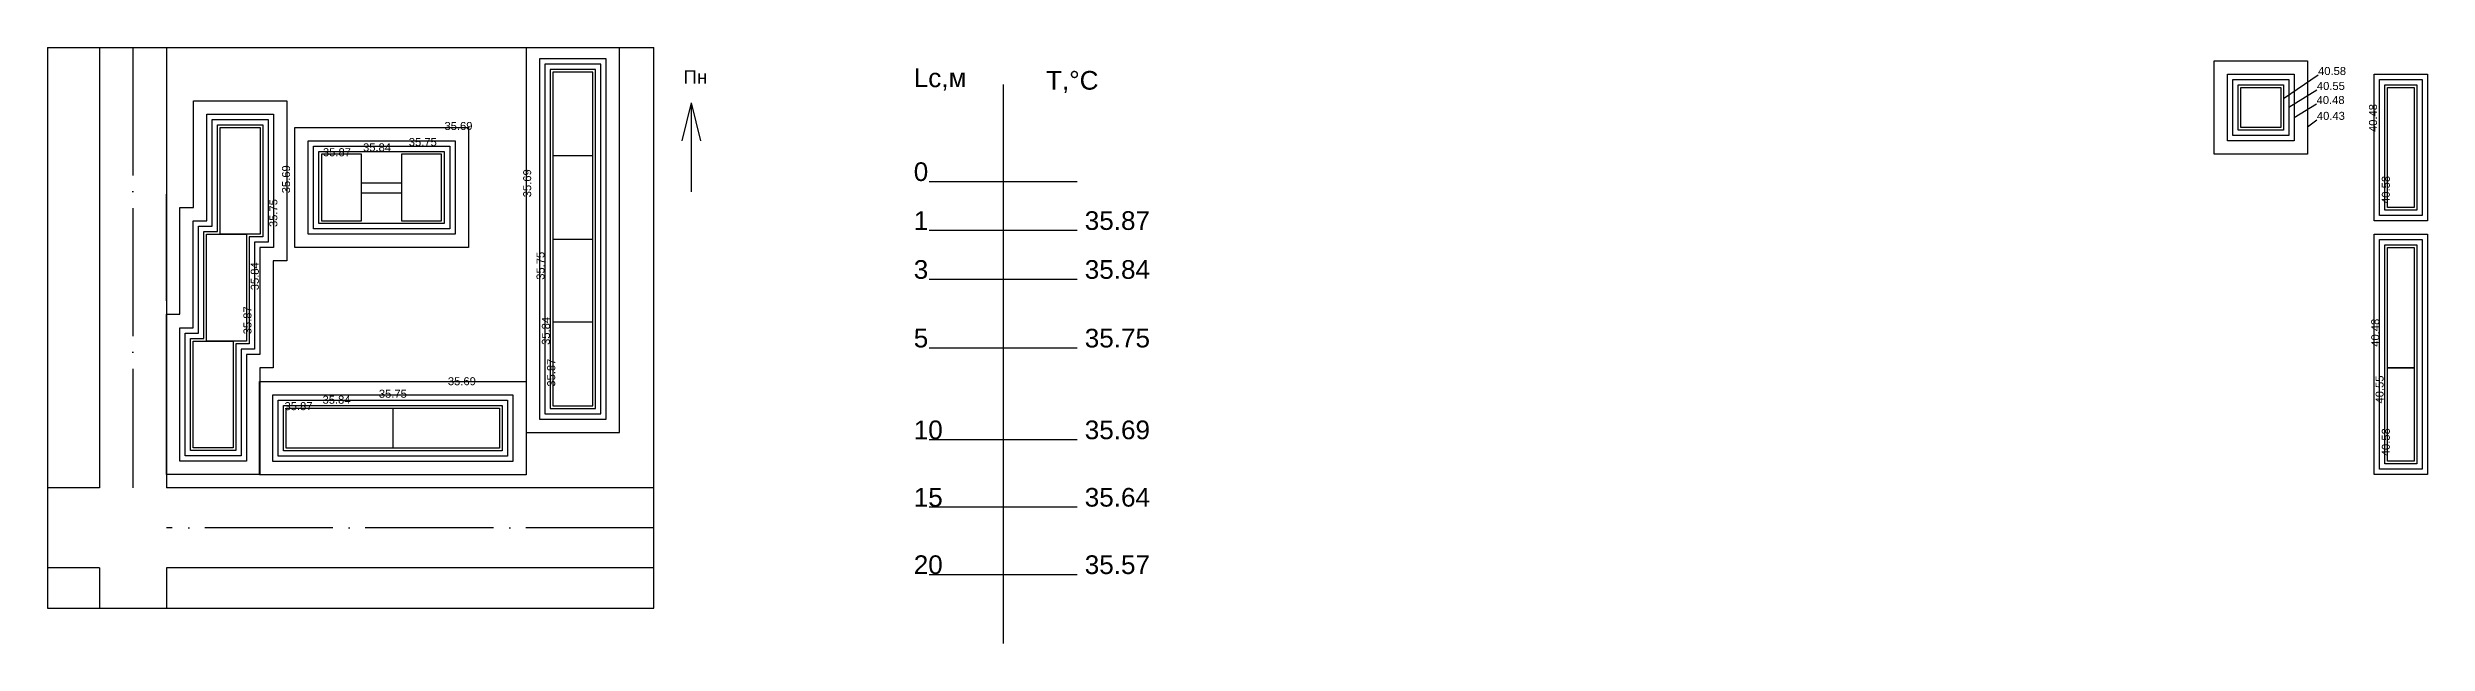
# Model space of a CAD drawing. Header units: millimetres. Extents: x 64610 to 65606, y 79330 to 79442.
# Drawn here: x 64609.8 to 65055.9, y 79329.8 to 79441.5 of the extents above; entities that cross this region are included whole.
import ezdxf

# ---------------------------------------------------------------- set-up
doc = ezdxf.new("R2010")
doc.units = ezdxf.units.MM
doc.linetypes.add('ACAD_ISO04W100', pattern=[30, 24, -3, 0, -3])
doc.styles.get("Standard").update_dxf_attribs({"font": 'arial.ttf'})

msp = doc.modelspace()

# ---------------------------------------------------------------- linework, layer by layer
for points in [[(64609.78, 79441.5), (64723.432, 79441.5)], [(64609.78, 79336.438), (64723.432, 79336.438), (64723.432, 79441.5)], [(64609.78, 79441.5), (64609.78, 79336.438)], [(64619.537, 79441.5), (64619.537, 79359)], [(64632.037, 79441.5), (64632.037, 79359)], [(64699.472, 79441.5), (64699.472, 79369.367), (64716.972, 79369.367), (64716.972, 79441.5)], [(64788.918, 79434.598), (64788.918, 79329.815)], [(65035.363, 79436.333), (65028.858, 79431.871)], [(65035.143, 79433.53), (65029.858, 79430.25)], [(64637.117, 79431.5), (64654.617, 79431.5)], [(64637.117, 79411.5), (64637.117, 79431.5)], [(64639.617, 79429), (64652.117, 79429)], [(64639.617, 79409), (64639.617, 79429)], [(64654.617, 79431.5), (64654.617, 79401.5), (64652.037, 79401.5)], [(64652.117, 79429), (64652.117, 79404)], [(64730.435, 79431.129), (64728.687, 79424.005)], [(64730.435, 79431.129), (64732.182, 79424.005)], [(64730.435, 79431.129), (64730.435, 79414.434)], [(65035.088, 79430.892), (65030.858, 79428.351)], [(64640.617, 79428), (64651.117, 79428)], [(64640.617, 79408), (64640.617, 79428)], [(64641.617, 79427), (64650.117, 79427)], [(64641.617, 79407), (64641.617, 79427)], [(64650.117, 79427), (64650.117, 79406), (64647.537, 79406)], [(64651.117, 79428), (64651.117, 79405)], [(65035.143, 79427.923), (65033.358, 79426.598)], [(64802.791, 79416.363), (64775.045, 79416.363)], [(64632.037, 79394), (64632.037, 79414)], [(64634.537, 79411.5), (64637.117, 79411.5)], [(64634.537, 79391.5), (64634.537, 79411.5)], [(64637.037, 79409), (64639.617, 79409)], [(64637.037, 79389), (64637.037, 79409)], [(64638.037, 79408), (64640.617, 79408)], [(64638.037, 79388), (64638.037, 79408)], [(64639.037, 79407), (64641.617, 79407)], [(64639.037, 79387), (64639.037, 79407)], [(64802.791, 79407.196), (64775.045, 79407.196)], [(65045.858, 79379), (65045.858, 79406.5), (65055.858, 79406.5), (65055.858, 79379)], [(64648.537, 79405), (64648.537, 79385), (64646.037, 79385)], [(64649.537, 79404), (64649.537, 79384), (64647.037, 79384)], [(64647.537, 79406), (64647.537, 79386)], [(64651.117, 79405), (64648.537, 79405)], [(64652.117, 79404), (64649.537, 79404)], [(65046.858, 79380), (65046.858, 79405.5), (65054.858, 79405.5), (65054.858, 79380)], [(65047.858, 79381), (65047.858, 79404.5), (65053.858, 79404.5), (65053.858, 79381)], [(64652.037, 79401.5), (64652.037, 79381.5)], [(64802.791, 79398.028), (64775.045, 79398.028)], [(64632.037, 79391.5), (64634.537, 79391.5)], [(64649.537, 79381.5), (64649.537, 79361.5), (64632.037, 79361.5), (64632.037, 79391.5)], [(64634.537, 79389), (64637.037, 79389)], [(64647.037, 79384), (64647.037, 79364), (64634.537, 79364), (64634.537, 79389)], [(64646.037, 79385), (64646.037, 79365), (64635.537, 79365), (64635.537, 79388)], [(64635.537, 79388), (64638.037, 79388)], [(64645.037, 79386), (64645.037, 79366), (64636.537, 79366), (64636.537, 79387)], [(64636.537, 79387), (64639.037, 79387)], [(64647.537, 79386), (64645.037, 79386)], [(64802.791, 79385.165), (64775.045, 79385.165)], [(64652.037, 79381.5), (64649.537, 79381.5)], [(65055.858, 79384), (65055.858, 79361.5), (65045.858, 79361.5), (65045.858, 79384)], [(65054.858, 79383), (65054.858, 79362.5), (65046.858, 79362.5), (65046.858, 79383)], [(65053.858, 79382), (65053.858, 79363.5), (65047.858, 79363.5), (65047.858, 79382)], [(64802.791, 79367.964), (64775.045, 79367.964)], [(64619.537, 79359), (64609.78, 79359)], [(64723.432, 79359), (64632.037, 79359)], [(64802.791, 79355.327), (64775.045, 79355.327)], [(64619.537, 79344), (64609.78, 79344)], [(64619.537, 79344), (64619.537, 79336.438)], [(64632.037, 79344), (64632.037, 79336.438)], [(64723.432, 79344), (64632.037, 79344)], [(64802.791, 79342.69), (64775.045, 79342.69)]]:
    msp.add_lwpolyline(points)
at = {"linetype": 'ACAD_ISO04W100'}
for points in [[(64625.787, 79441.5), (64625.787, 79359)], [(64723.432, 79351.5), (64632.037, 79351.5)]]:
    msp.add_lwpolyline(points, dxfattribs=at)
for points in [[(64701.972, 79439.367), (64701.972, 79371.867), (64714.472, 79371.867), (64714.472, 79439.367)], [(64702.972, 79438.367), (64702.972, 79372.867), (64713.472, 79372.867), (64713.472, 79438.367)], [(65015.858, 79439), (65033.358, 79439), (65033.358, 79421.5), (65015.858, 79421.5)], [(64703.972, 79437.367), (64703.972, 79373.867), (64712.472, 79373.867), (64712.472, 79437.367)], [(65018.358, 79436.5), (65030.858, 79436.5), (65030.858, 79424), (65018.358, 79424)], [(65019.358, 79435.5), (65029.858, 79435.5), (65029.858, 79425), (65019.358, 79425)], [(65020.358, 79434.5), (65028.858, 79434.5), (65028.858, 79426), (65020.358, 79426)], [(65045.858, 79436.5), (65055.858, 79436.5), (65055.858, 79409), (65045.858, 79409)], [(65046.858, 79435.5), (65054.858, 79435.5), (65054.858, 79410), (65046.858, 79410)], [(65047.858, 79434.5), (65053.858, 79434.5), (65053.858, 79411), (65047.858, 79411)], [(64656.146, 79426.515), (64688.646, 79426.515), (64688.646, 79404.015), (64656.146, 79404.015)], [(64658.646, 79424.015), (64686.146, 79424.015), (64686.146, 79406.515), (64658.646, 79406.515)], [(64659.646, 79423.015), (64685.146, 79423.015), (64685.146, 79407.515), (64659.646, 79407.515)], [(64660.646, 79422.015), (64684.146, 79422.015), (64684.146, 79408.515), (64660.646, 79408.515)], [(64649.472, 79378.938), (64699.472, 79378.938), (64699.472, 79361.438), (64649.472, 79361.438)], [(64651.972, 79376.438), (64696.972, 79376.438), (64696.972, 79363.938), (64651.972, 79363.938)], [(64652.972, 79375.438), (64695.972, 79375.438), (64695.972, 79364.938), (64652.972, 79364.938)], [(64653.972, 79374.438), (64694.972, 79374.438), (64694.972, 79365.938), (64653.972, 79365.938)]]:
    msp.add_lwpolyline(points, close=True)
at = {"color": 5}
for points in [[(64704.472, 79436.867), (64704.472, 79374.367), (64711.972, 79374.367), (64711.972, 79436.867), (64704.472, 79436.867)], [(65020.858, 79434), (65028.358, 79434), (65028.358, 79426.5), (65020.858, 79426.5), (65020.858, 79434)], [(65048.358, 79434), (65053.358, 79434), (65053.358, 79411.5), (65048.358, 79411.5), (65048.358, 79434)], [(64642.117, 79426.5), (64649.617, 79426.5)], [(64649.617, 79426.5), (64649.617, 79406.5), (64642.117, 79406.5), (64642.117, 79426.5)], [(64661.146, 79409.015), (64668.646, 79409.015), (64668.646, 79421.515), (64661.146, 79421.515), (64661.146, 79409.015)], [(64676.146, 79409.015), (64683.646, 79409.015), (64683.646, 79421.515), (64676.146, 79421.515), (64676.146, 79409.015)], [(64711.972, 79421.217), (64704.472, 79421.217)], [(64668.646, 79416.152), (64676.146, 79416.152)], [(64668.646, 79414.256), (64676.146, 79414.256)], [(64639.537, 79406.5), (64647.037, 79406.5)], [(64647.037, 79406.5), (64647.037, 79386.5), (64639.537, 79386.5), (64639.537, 79406.5)], [(64704.472, 79405.617), (64711.972, 79405.617)], [(65048.358, 79404), (65053.358, 79404), (65053.358, 79381.5), (65048.358, 79381.5), (65048.358, 79404)], [(64711.972, 79390.017), (64704.472, 79390.017)], [(64637.037, 79386.5), (64644.537, 79386.5)], [(64644.537, 79386.5), (64644.537, 79366.5), (64637.037, 79366.5), (64637.037, 79386.5)], [(65048.358, 79381.5), (65053.358, 79381.5), (65053.358, 79364), (65048.358, 79364), (65048.358, 79381.5)], [(64654.472, 79373.938), (64694.472, 79373.938), (64694.472, 79366.438), (64654.472, 79366.438), (64654.472, 79373.938)], [(64674.472, 79373.938), (64674.472, 79366.438)]]:
    msp.add_lwpolyline(points, dxfattribs=at)

# ---------------------------------------------------------------- texts
at = {"attachment_point": 1}
for s, width, insert, char_height in [('Lc,м', 7.16226, (64772.133, 79437.583), 3.5), ('40.58', 7.16226, (65035.363, 79437.865), 1.5), ('Пн', 7.16226, (64728.982, 79437.257), 2.5), ('Т,%%DС', 7.16226, (64796.931, 79437.117), 3.5), ('40.55', 7.16226, (65035.143, 79435.062), 1.5), ('40.48', 7.16226, (65035.088, 79432.424), 1.5), ('40.43', 7.16226, (65035.143, 79429.456), 1.5), ('35.75', 7.16226, (64677.485, 79424.548), 1.5), ('35.69', 7.16226, (64684.175, 79427.556), 1.5), ('35.87', 7.16226, (64661.393, 79422.639), 1.5), ('35.84', 7.16226, (64668.908, 79423.548), 1.5), ('0', 4.03207, (64772.133, 79419.993), 3.5), ('1', 4.03207, (64772.133, 79410.825), 3.5), ('35.87', 4.03207, (64804.185, 79410.825), 3.5), ('3', 4.03207, (64772.133, 79401.658), 3.5), ('35.84', 4.03207, (64804.185, 79401.658), 3.5), ('5', 4.03207, (64772.133, 79388.795), 3.5), ('35.75', 4.03207, (64804.185, 79388.795), 3.5), ('35.69', 7.16226, (64684.811, 79379.71), 1.5), ('35.84', 7.16226, (64661.316, 79376.242), 1.5), ('35.75', 7.16226, (64671.874, 79377.365), 1.5), ('35.87', 7.16226, (64654.19, 79375.042), 1.5), ('10', 4.03207, (64772.133, 79371.594), 3.5), ('35.69', 4.03207, (64804.185, 79371.594), 3.5), ('15', 4.03207, (64772.133, 79358.957), 3.5), ('35.64', 4.03207, (64804.185, 79358.957), 3.5), ('20', 4.03207, (64772.133, 79346.32), 3.5), ('35.57', 4.03207, (64804.185, 79346.32), 3.5)]:
    msp.add_mtext_dynamic_manual_height_columns(s, width=width, gutter_width=12.5, heights=[0], dxfattribs=dict(at, insert=insert, char_height=char_height))
at = {"char_height": 1.5, "attachment_point": 1, "rotation": 90}
for s, insert in [('40.48', (65044.912, 79425.677)), ('35.69', (64653.726, 79414.196)), ('35.69', (64698.925, 79413.445)), ('40.58', (65047.311, 79412.207)), ('35.75', (64651.341, 79407.856)), ('35.75', (64701.425, 79397.979)), ('35.84', (64647.868, 79396.013)), ('35.87', (64646.49, 79387.76)), ('35.84', (64702.425, 79385.774)), ('40.48', (65045.327, 79385.426)), ('35.87', (64703.425, 79377.947)), ('40.55', (65046.143, 79374.786)), ('40.58', (65047.311, 79364.909))]:
    msp.add_mtext_dynamic_manual_height_columns(s, width=7.16226, gutter_width=12.5, heights=[0], dxfattribs=dict(at, insert=insert))

doc.saveas('drawing.dxf')
